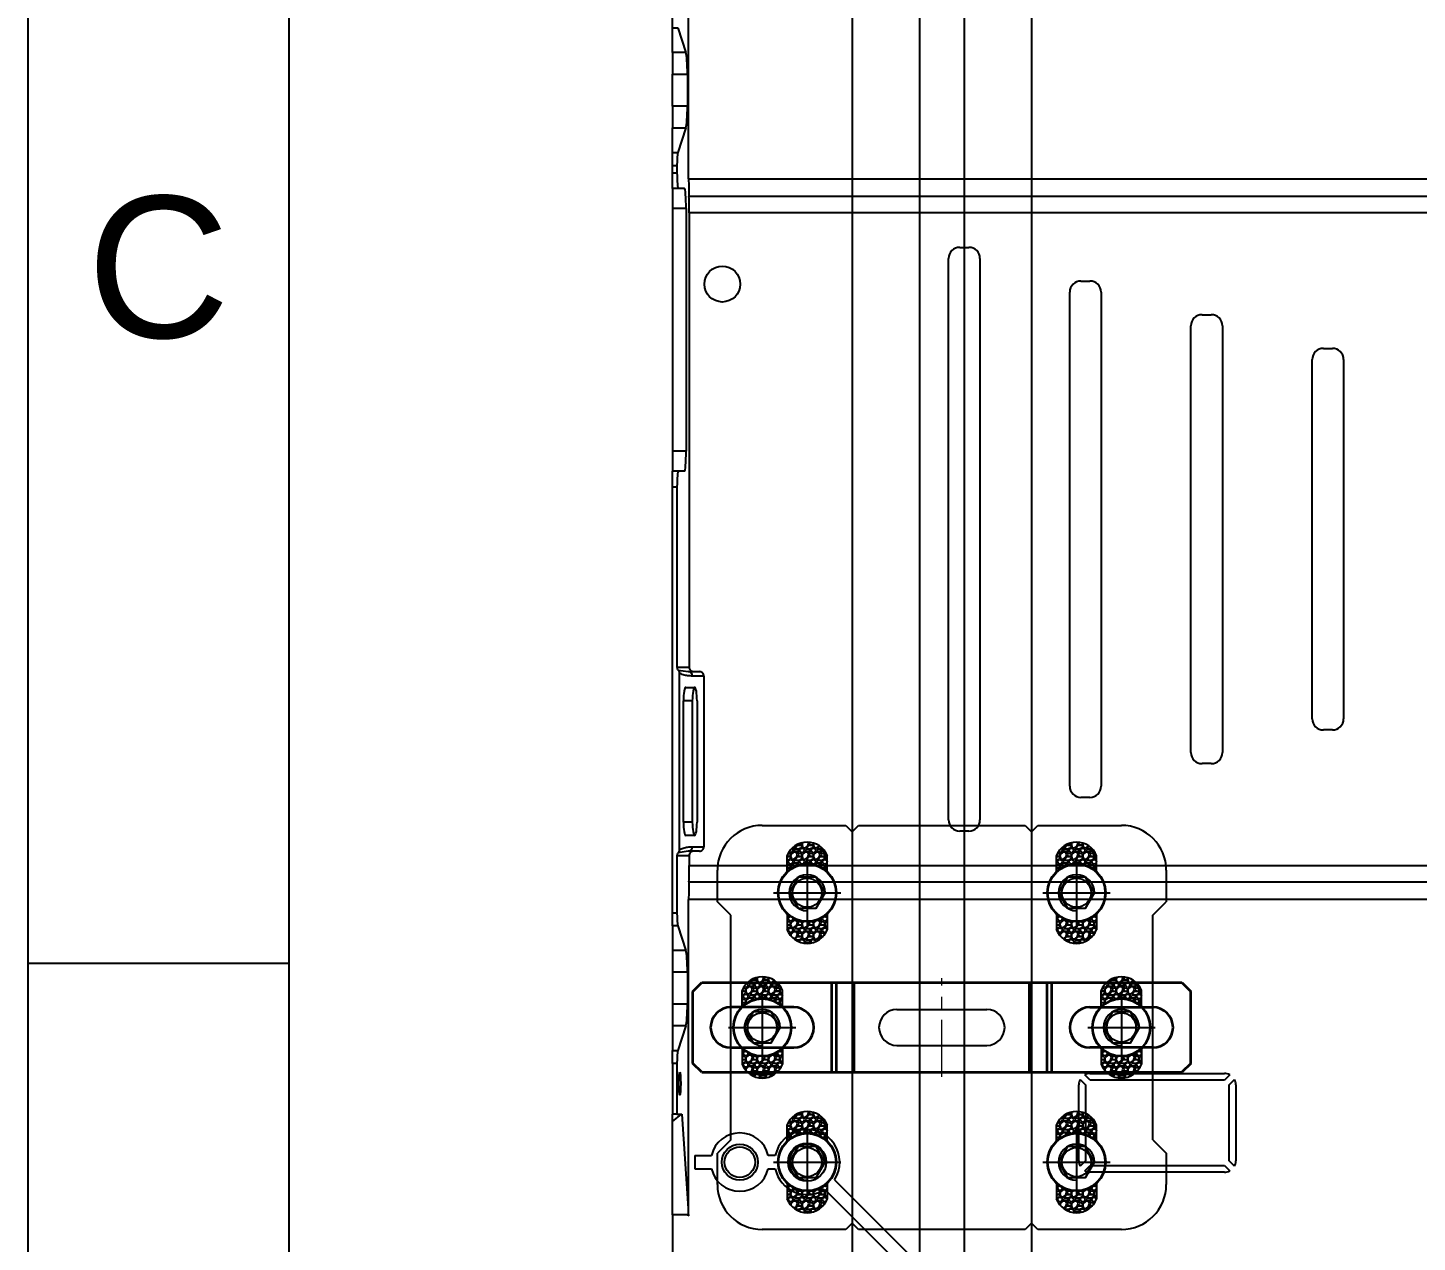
# Model space of a CAD drawing. Header units: millimetres. Extents: x 5415 to 11208, y 1449 to 3485.
# Drawn here: x 8356.8 to 8666.3, y 2404.9 to 2675.4 of the extents above; entities that cross this region are included whole.
import ezdxf
from ezdxf.enums import TextEntityAlignment as Align

# ---------------------------------------------------------------- set-up
doc = ezdxf.new("R2010")
doc.units = ezdxf.units.MM
doc.linetypes.add('CENTER', pattern=[50.8, 31.75, -6.35, 6.35, -6.35])
doc.linetypes.add('CENTERX2', pattern=[20.32, 12.7, -2.54, 2.54, -2.54])
doc.layers.add('CENTERLINE', color=1, linetype='CENTER')
doc.styles.get("Standard").update_dxf_attribs({"font": 'arial.ttf'})
pattern_1 = [(228.0127875, (-8098.26181, -2486.24897), (-20.3200000016, -22.8599999986), [0.34172144, -33.83048364]), (184.969741, (-8098.49041, -2486.50297), (30.479999988, 2.5400001447), [0.5864047, -58.0540489]), (132.510447, (-8099.07461, -2486.55377), (25.4000000107, -27.9399999902), [0.4134815, -40.9347228]), (267.273689, (-8100.06521, -2487.18877), (2.5400000053, 50.7999999997), [0.5340045, -52.8664374]), (292.8336542, (-8100.09061, -2487.72217), (-12.700000001, 30.4799999996), [0.5236337, -51.83980775]), (357.273689, (-8099.88741, -2488.20477), (-50.7999999997, 2.5400000053), [0.5340045, -52.8664374]), (37.6942405, (-8099.35401, -2488.23017), (-33.0199999985, -25.4000000019), [0.70619366, -69.9131153]), (72.2553284, (-8098.79521, -2487.79837), (17.7800000048, 55.8799999985), [0.6667195, -66.0052566]), (121.4295656, (-8098.59201, -2487.16337), (-20.3200000029, 33.0199999982), [0.535813, -53.0455457]), (175.2363583, (-8098.87141, -2486.70617), (27.9399999996, -2.5400000044), [0.6117133, -29.97393695]), (222.3974378, (-8099.48101, -2486.65537), (-30.479999999, -27.9400000011), [0.7910779, -78.3167725]), (138.8140748, (-8097.55061, -2487.21417), (-17.779999999, 15.240000001), [0.27000454, -26.7305658]), (171.4692344, (-8097.75381, -2487.03637), (33.0200000009, -5.0799999942), [0.513682, -50.854639]), (225, (-8098.2618, -2486.9602), (-4e-16, -2.54), [0.35920934, -3.2328931]), (203.1985905, (-8098.4396, -2486.65537), (12.7, 5.079999999), [0.1934413, -19.1506224]), (291.8014095, (-8098.6174, -2486.73157), (-2.54, 7.62), [0.2735656, -13.404753]), (30.9637565, (-8098.5158, -2486.98557), (7.62, 5.08), [0.44431966, -14.36629815]), (161.565051, (-8098.1348, -2486.757), (5.08, -2.54), [0.32128714, -7.7108981]), (16.3895403, (-8100.09061, -2486.73157), (25.4, 7.62), [0.450088, -44.5588267]), (70.346176, (-8099.65881, -2486.60457), (-10.160000001, -27.9399999997), [0.37759894, -37.3822157]), (293.1985905, (-8098.1348, -2486.24897), (-5.079999999, 12.7), [0.3868801, -18.9571836]), (343.6104597, (-8097.98241, -2486.60457), (-25.4000000005, 7.6199999982), [0.450088, -44.5588267]), (339.4439548, (-8100.0906, -2488.30637), (-12.7, 5.08), [0.4340352, -21.2677343]), (294.7751406, (-8099.68421, -2488.45877), (-12.700000015, 27.939999993), [0.3636721, -36.0035934]), (66.8014095, (-8098.1094, -2488.78897), (5.079999999, 12.7), [0.3868801, -18.9571836]), (17.3540246, (-8097.95701, -2488.43337), (-33.0199999993, -10.160000002), [0.42578274, -42.152376]), (69.4439548, (-8099.354, -2488.78897), (-5.08, -12.7), [0.2170176, -21.4847519]), (101.3099325, (-8098.2618, -2488.78897), (-2.54, 10.16), [0.1295146, -12.821995]), (165.9637565, (-8098.2872, -2488.662), (7.62, -2.54), [0.5236337, -9.9490546]), (186.009006, (-8098.79521, -2488.53497), (25.3999999999, 2.5400000013), [0.485267, -48.0413649]), (303.690068, (-8098.5158, -2487.2142), (-2.54, 5.08), [0.3663239, -8.79177636]), (353.1572266, (-8098.31261, -2487.51897), (43.1800000003, -5.0799999977), [0.63955676, -63.3160091]), (60.945396, (-8097.67761, -2487.59517), (-10.16, -17.78), [0.26150824, -25.8893923]), (90, (-8097.5506, -2487.3666), (-2.54, 2.54), [0.1524, -2.3876]), (120.2564372, (-8098.84601, -2488.45877), (10.1599999988, -17.7800000007), [0.35286696, -34.9339408]), (48.0127875, (-8099.02381, -2488.15397), (20.3200000017, 22.8599999985), [0.6834429, -33.4887622]), (0, (-8098.5666, -2487.646), (2.54, 2.54), [0.6604, -1.8796]), (325.3048465, (-8097.90621, -2487.64597), (25.4000000096, -17.7799999863), [0.40160956, -39.7593167]), (254.054604, (-8097.576, -2487.87457), (-2.54, -10.16), [0.3698291, -18.12165004]), (207.6459754, (-8097.67761, -2488.23017), (-48.2600000018, -25.3999999966), [0.6021451, -59.6124644]), (175.4260787, (-8098.21101, -2488.50957), (-33.02, 2.54), [0.63702946, -63.06584646])]
pattern_2 = [(228.0127875, (-8108.26181, -2516.24897), (-20.3200000016, -22.8599999986), [0.34172144, -33.83048364]), (184.969741, (-8108.49041, -2516.50297), (30.479999988, 2.5400001447), [0.5864047, -58.0540489]), (132.510447, (-8109.07461, -2516.55377), (25.4000000107, -27.9399999902), [0.4134815, -40.9347228]), (267.273689, (-8110.06521, -2517.18877), (2.5400000053, 50.7999999997), [0.5340045, -52.8664374]), (292.8336542, (-8110.09061, -2517.72217), (-12.700000001, 30.4799999996), [0.5236337, -51.83980775]), (357.273689, (-8109.88741, -2518.20477), (-50.7999999997, 2.5400000053), [0.5340045, -52.8664374]), (37.6942405, (-8109.35401, -2518.23017), (-33.0199999985, -25.4000000019), [0.70619366, -69.9131153]), (72.2553284, (-8108.79521, -2517.79837), (17.7800000048, 55.8799999985), [0.6667195, -66.0052566]), (121.4295656, (-8108.59201, -2517.16337), (-20.3200000029, 33.0199999982), [0.535813, -53.0455457]), (175.2363583, (-8108.87141, -2516.70617), (27.9399999996, -2.5400000044), [0.6117133, -29.97393695]), (222.3974378, (-8109.48101, -2516.65537), (-30.479999999, -27.9400000011), [0.7910779, -78.3167725]), (138.8140748, (-8107.55061, -2517.21417), (-17.779999999, 15.240000001), [0.27000454, -26.7305658]), (171.4692344, (-8107.75381, -2517.03637), (33.0200000009, -5.0799999942), [0.513682, -50.854639]), (225, (-8108.2618, -2516.9602), (-4e-16, -2.54), [0.35920934, -3.2328931]), (203.1985905, (-8108.4396, -2516.65537), (12.7, 5.079999999), [0.1934413, -19.1506224]), (291.8014095, (-8108.6174, -2516.73157), (-2.54, 7.62), [0.2735656, -13.404753]), (30.9637565, (-8108.5158, -2516.98557), (7.62, 5.08), [0.44431966, -14.36629815]), (161.565051, (-8108.1348, -2516.757), (5.08, -2.54), [0.32128714, -7.7108981]), (16.3895403, (-8110.09061, -2516.73157), (25.4, 7.62), [0.450088, -44.5588267]), (70.346176, (-8109.65881, -2516.60457), (-10.160000001, -27.9399999997), [0.37759894, -37.3822157]), (293.1985905, (-8108.1348, -2516.24897), (-5.079999999, 12.7), [0.3868801, -18.9571836]), (343.6104597, (-8107.98241, -2516.60457), (-25.4000000005, 7.6199999982), [0.450088, -44.5588267]), (339.4439548, (-8110.0906, -2518.30637), (-12.7, 5.08), [0.4340352, -21.2677343]), (294.7751406, (-8109.68421, -2518.45877), (-12.700000015, 27.939999993), [0.3636721, -36.0035934]), (66.8014095, (-8108.1094, -2518.78897), (5.079999999, 12.7), [0.3868801, -18.9571836]), (17.3540246, (-8107.95701, -2518.43337), (-33.0199999993, -10.160000002), [0.42578274, -42.152376]), (69.4439548, (-8109.354, -2518.78897), (-5.08, -12.7), [0.2170176, -21.4847519]), (101.3099325, (-8108.2618, -2518.78897), (-2.54, 10.16), [0.1295146, -12.821995]), (165.9637565, (-8108.2872, -2518.662), (7.62, -2.54), [0.5236337, -9.9490546]), (186.009006, (-8108.79521, -2518.53497), (25.3999999999, 2.5400000013), [0.485267, -48.0413649]), (303.690068, (-8108.5158, -2517.2142), (-2.54, 5.08), [0.3663239, -8.79177636]), (353.1572266, (-8108.31261, -2517.51897), (43.1800000003, -5.0799999977), [0.63955676, -63.3160091]), (60.945396, (-8107.67761, -2517.59517), (-10.16, -17.78), [0.26150824, -25.8893923]), (90, (-8107.5506, -2517.3666), (-2.54, 2.54), [0.1524, -2.3876]), (120.2564372, (-8108.84601, -2518.45877), (10.1599999988, -17.7800000007), [0.35286696, -34.9339408]), (48.0127875, (-8109.02381, -2518.15397), (20.3200000017, 22.8599999985), [0.6834429, -33.4887622]), (0, (-8108.5666, -2517.646), (2.54, 2.54), [0.6604, -1.8796]), (325.3048465, (-8107.90621, -2517.64597), (25.4000000096, -17.7799999863), [0.40160956, -39.7593167]), (254.054604, (-8107.576, -2517.87457), (-2.54, -10.16), [0.3698291, -18.12165004]), (207.6459754, (-8107.67761, -2518.23017), (-48.2600000018, -25.3999999966), [0.6021451, -59.6124644]), (175.4260787, (-8108.21101, -2518.50957), (-33.02, 2.54), [0.63702946, -63.06584646])]
pattern_3 = [(228.0127875, (-8098.26181, -2546.24897), (-20.3200000016, -22.8599999986), [0.34172144, -33.83048364]), (184.969741, (-8098.49041, -2546.50297), (30.479999988, 2.5400001447), [0.5864047, -58.0540489]), (132.510447, (-8099.07461, -2546.55377), (25.4000000107, -27.9399999902), [0.4134815, -40.9347228]), (267.273689, (-8100.06521, -2547.18877), (2.5400000053, 50.7999999997), [0.5340045, -52.8664374]), (292.8336542, (-8100.09061, -2547.72217), (-12.700000001, 30.4799999996), [0.5236337, -51.83980775]), (357.273689, (-8099.88741, -2548.20477), (-50.7999999997, 2.5400000053), [0.5340045, -52.8664374]), (37.6942405, (-8099.35401, -2548.23017), (-33.0199999985, -25.4000000019), [0.70619366, -69.9131153]), (72.2553284, (-8098.79521, -2547.79837), (17.7800000048, 55.8799999985), [0.6667195, -66.0052566]), (121.4295656, (-8098.59201, -2547.16337), (-20.3200000029, 33.0199999982), [0.535813, -53.0455457]), (175.2363583, (-8098.87141, -2546.70617), (27.9399999996, -2.5400000044), [0.6117133, -29.97393695]), (222.3974378, (-8099.48101, -2546.65537), (-30.479999999, -27.9400000011), [0.7910779, -78.3167725]), (138.8140748, (-8097.55061, -2547.21417), (-17.779999999, 15.240000001), [0.27000454, -26.7305658]), (171.4692344, (-8097.75381, -2547.03637), (33.0200000009, -5.0799999942), [0.513682, -50.854639]), (225, (-8098.2618, -2546.9602), (-4e-16, -2.54), [0.35920934, -3.2328931]), (203.1985905, (-8098.4396, -2546.65537), (12.7, 5.079999999), [0.1934413, -19.1506224]), (291.8014095, (-8098.6174, -2546.73157), (-2.54, 7.62), [0.2735656, -13.404753]), (30.9637565, (-8098.5158, -2546.98557), (7.62, 5.08), [0.44431966, -14.36629815]), (161.565051, (-8098.1348, -2546.757), (5.08, -2.54), [0.32128714, -7.7108981]), (16.3895403, (-8100.09061, -2546.73157), (25.4, 7.62), [0.450088, -44.5588267]), (70.346176, (-8099.65881, -2546.60457), (-10.160000001, -27.9399999997), [0.37759894, -37.3822157]), (293.1985905, (-8098.1348, -2546.24897), (-5.079999999, 12.7), [0.3868801, -18.9571836]), (343.6104597, (-8097.98241, -2546.60457), (-25.4000000005, 7.6199999982), [0.450088, -44.5588267]), (339.4439548, (-8100.0906, -2548.30637), (-12.7, 5.08), [0.4340352, -21.2677343]), (294.7751406, (-8099.68421, -2548.45877), (-12.700000015, 27.939999993), [0.3636721, -36.0035934]), (66.8014095, (-8098.1094, -2548.78897), (5.079999999, 12.7), [0.3868801, -18.9571836]), (17.3540246, (-8097.95701, -2548.43337), (-33.0199999993, -10.160000002), [0.42578274, -42.152376]), (69.4439548, (-8099.354, -2548.78897), (-5.08, -12.7), [0.2170176, -21.4847519]), (101.3099325, (-8098.2618, -2548.78897), (-2.54, 10.16), [0.1295146, -12.821995]), (165.9637565, (-8098.2872, -2548.662), (7.62, -2.54), [0.5236337, -9.9490546]), (186.009006, (-8098.79521, -2548.53497), (25.3999999999, 2.5400000013), [0.485267, -48.0413649]), (303.690068, (-8098.5158, -2547.2142), (-2.54, 5.08), [0.3663239, -8.79177636]), (353.1572266, (-8098.31261, -2547.51897), (43.1800000003, -5.0799999977), [0.63955676, -63.3160091]), (60.945396, (-8097.67761, -2547.59517), (-10.16, -17.78), [0.26150824, -25.8893923]), (90, (-8097.5506, -2547.3666), (-2.54, 2.54), [0.1524, -2.3876]), (120.2564372, (-8098.84601, -2548.45877), (10.1599999988, -17.7800000007), [0.35286696, -34.9339408]), (48.0127875, (-8099.02381, -2548.15397), (20.3200000017, 22.8599999985), [0.6834429, -33.4887622]), (0, (-8098.5666, -2547.646), (2.54, 2.54), [0.6604, -1.8796]), (325.3048465, (-8097.90621, -2547.64597), (25.4000000096, -17.7799999863), [0.40160956, -39.7593167]), (254.054604, (-8097.576, -2547.87457), (-2.54, -10.16), [0.3698291, -18.12165004]), (207.6459754, (-8097.67761, -2548.23017), (-48.2600000018, -25.3999999966), [0.6021451, -59.6124644]), (175.4260787, (-8098.21101, -2548.50957), (-33.02, 2.54), [0.63702946, -63.06584646])]
pattern_4 = [(228.0127875, (-8038.26181, -2546.24897), (-20.3200000016, -22.8599999986), [0.34172144, -33.83048364]), (184.969741, (-8038.49041, -2546.50297), (30.479999988, 2.5400001447), [0.5864047, -58.0540489]), (132.510447, (-8039.07461, -2546.55377), (25.4000000107, -27.9399999902), [0.4134815, -40.9347228]), (267.273689, (-8040.06521, -2547.18877), (2.5400000053, 50.7999999997), [0.5340045, -52.8664374]), (292.8336542, (-8040.09061, -2547.72217), (-12.700000001, 30.4799999996), [0.5236337, -51.83980775]), (357.273689, (-8039.88741, -2548.20477), (-50.7999999997, 2.5400000053), [0.5340045, -52.8664374]), (37.6942405, (-8039.35401, -2548.23017), (-33.0199999985, -25.4000000019), [0.70619366, -69.9131153]), (72.2553284, (-8038.79521, -2547.79837), (17.7800000048, 55.8799999985), [0.6667195, -66.0052566]), (121.4295656, (-8038.59201, -2547.16337), (-20.3200000029, 33.0199999982), [0.535813, -53.0455457]), (175.2363583, (-8038.87141, -2546.70617), (27.9399999996, -2.5400000044), [0.6117133, -29.97393695]), (222.3974378, (-8039.48101, -2546.65537), (-30.479999999, -27.9400000011), [0.7910779, -78.3167725]), (138.8140748, (-8037.55061, -2547.21417), (-17.779999999, 15.240000001), [0.27000454, -26.7305658]), (171.4692344, (-8037.75381, -2547.03637), (33.0200000009, -5.0799999942), [0.513682, -50.854639]), (225, (-8038.2618, -2546.9602), (-4e-16, -2.54), [0.35920934, -3.2328931]), (203.1985905, (-8038.4396, -2546.65537), (12.7, 5.079999999), [0.1934413, -19.1506224]), (291.8014095, (-8038.6174, -2546.73157), (-2.54, 7.62), [0.2735656, -13.404753]), (30.9637565, (-8038.5158, -2546.98557), (7.62, 5.08), [0.44431966, -14.36629815]), (161.565051, (-8038.1348, -2546.757), (5.08, -2.54), [0.32128714, -7.7108981]), (16.3895403, (-8040.09061, -2546.73157), (25.4, 7.62), [0.450088, -44.5588267]), (70.346176, (-8039.65881, -2546.60457), (-10.160000001, -27.9399999997), [0.37759894, -37.3822157]), (293.1985905, (-8038.1348, -2546.24897), (-5.079999999, 12.7), [0.3868801, -18.9571836]), (343.6104597, (-8037.98241, -2546.60457), (-25.4000000005, 7.6199999982), [0.450088, -44.5588267]), (339.4439548, (-8040.0906, -2548.30637), (-12.7, 5.08), [0.4340352, -21.2677343]), (294.7751406, (-8039.68421, -2548.45877), (-12.700000015, 27.939999993), [0.3636721, -36.0035934]), (66.8014095, (-8038.1094, -2548.78897), (5.079999999, 12.7), [0.3868801, -18.9571836]), (17.3540246, (-8037.95701, -2548.43337), (-33.0199999993, -10.160000002), [0.42578274, -42.152376]), (69.4439548, (-8039.354, -2548.78897), (-5.08, -12.7), [0.2170176, -21.4847519]), (101.3099325, (-8038.2618, -2548.78897), (-2.54, 10.16), [0.1295146, -12.821995]), (165.9637565, (-8038.2872, -2548.662), (7.62, -2.54), [0.5236337, -9.9490546]), (186.009006, (-8038.79521, -2548.53497), (25.3999999999, 2.5400000013), [0.485267, -48.0413649]), (303.690068, (-8038.5158, -2547.2142), (-2.54, 5.08), [0.3663239, -8.79177636]), (353.1572266, (-8038.31261, -2547.51897), (43.1800000003, -5.0799999977), [0.63955676, -63.3160091]), (60.945396, (-8037.67761, -2547.59517), (-10.16, -17.78), [0.26150824, -25.8893923]), (90, (-8037.5506, -2547.3666), (-2.54, 2.54), [0.1524, -2.3876]), (120.2564372, (-8038.84601, -2548.45877), (10.1599999988, -17.7800000007), [0.35286696, -34.9339408]), (48.0127875, (-8039.02381, -2548.15397), (20.3200000017, 22.8599999985), [0.6834429, -33.4887622]), (0, (-8038.5666, -2547.646), (2.54, 2.54), [0.6604, -1.8796]), (325.3048465, (-8037.90621, -2547.64597), (25.4000000096, -17.7799999863), [0.40160956, -39.7593167]), (254.054604, (-8037.576, -2547.87457), (-2.54, -10.16), [0.3698291, -18.12165004]), (207.6459754, (-8037.67761, -2548.23017), (-48.2600000018, -25.3999999966), [0.6021451, -59.6124644]), (175.4260787, (-8038.21101, -2548.50957), (-33.02, 2.54), [0.63702946, -63.06584646])]
pattern_5 = [(228.0127875, (-8028.26181, -2516.24897), (-20.3200000016, -22.8599999986), [0.34172144, -33.83048364]), (184.969741, (-8028.49041, -2516.50297), (30.479999988, 2.5400001447), [0.5864047, -58.0540489]), (132.510447, (-8029.07461, -2516.55377), (25.4000000107, -27.9399999902), [0.4134815, -40.9347228]), (267.273689, (-8030.06521, -2517.18877), (2.5400000053, 50.7999999997), [0.5340045, -52.8664374]), (292.8336542, (-8030.09061, -2517.72217), (-12.700000001, 30.4799999996), [0.5236337, -51.83980775]), (357.273689, (-8029.88741, -2518.20477), (-50.7999999997, 2.5400000053), [0.5340045, -52.8664374]), (37.6942405, (-8029.35401, -2518.23017), (-33.0199999985, -25.4000000019), [0.70619366, -69.9131153]), (72.2553284, (-8028.79521, -2517.79837), (17.7800000048, 55.8799999985), [0.6667195, -66.0052566]), (121.4295656, (-8028.59201, -2517.16337), (-20.3200000029, 33.0199999982), [0.535813, -53.0455457]), (175.2363583, (-8028.87141, -2516.70617), (27.9399999996, -2.5400000044), [0.6117133, -29.97393695]), (222.3974378, (-8029.48101, -2516.65537), (-30.479999999, -27.9400000011), [0.7910779, -78.3167725]), (138.8140748, (-8027.55061, -2517.21417), (-17.779999999, 15.240000001), [0.27000454, -26.7305658]), (171.4692344, (-8027.75381, -2517.03637), (33.0200000009, -5.0799999942), [0.513682, -50.854639]), (225, (-8028.2618, -2516.9602), (-4e-16, -2.54), [0.35920934, -3.2328931]), (203.1985905, (-8028.4396, -2516.65537), (12.7, 5.079999999), [0.1934413, -19.1506224]), (291.8014095, (-8028.6174, -2516.73157), (-2.54, 7.62), [0.2735656, -13.404753]), (30.9637565, (-8028.5158, -2516.98557), (7.62, 5.08), [0.44431966, -14.36629815]), (161.565051, (-8028.1348, -2516.757), (5.08, -2.54), [0.32128714, -7.7108981]), (16.3895403, (-8030.09061, -2516.73157), (25.4, 7.62), [0.450088, -44.5588267]), (70.346176, (-8029.65881, -2516.60457), (-10.160000001, -27.9399999997), [0.37759894, -37.3822157]), (293.1985905, (-8028.1348, -2516.24897), (-5.079999999, 12.7), [0.3868801, -18.9571836]), (343.6104597, (-8027.98241, -2516.60457), (-25.4000000005, 7.6199999982), [0.450088, -44.5588267]), (339.4439548, (-8030.0906, -2518.30637), (-12.7, 5.08), [0.4340352, -21.2677343]), (294.7751406, (-8029.68421, -2518.45877), (-12.700000015, 27.939999993), [0.3636721, -36.0035934]), (66.8014095, (-8028.1094, -2518.78897), (5.079999999, 12.7), [0.3868801, -18.9571836]), (17.3540246, (-8027.95701, -2518.43337), (-33.0199999993, -10.160000002), [0.42578274, -42.152376]), (69.4439548, (-8029.354, -2518.78897), (-5.08, -12.7), [0.2170176, -21.4847519]), (101.3099325, (-8028.2618, -2518.78897), (-2.54, 10.16), [0.1295146, -12.821995]), (165.9637565, (-8028.2872, -2518.662), (7.62, -2.54), [0.5236337, -9.9490546]), (186.009006, (-8028.79521, -2518.53497), (25.3999999999, 2.5400000013), [0.485267, -48.0413649]), (303.690068, (-8028.5158, -2517.2142), (-2.54, 5.08), [0.3663239, -8.79177636]), (353.1572266, (-8028.31261, -2517.51897), (43.1800000003, -5.0799999977), [0.63955676, -63.3160091]), (60.945396, (-8027.67761, -2517.59517), (-10.16, -17.78), [0.26150824, -25.8893923]), (90, (-8027.5506, -2517.3666), (-2.54, 2.54), [0.1524, -2.3876]), (120.2564372, (-8028.84601, -2518.45877), (10.1599999988, -17.7800000007), [0.35286696, -34.9339408]), (48.0127875, (-8029.02381, -2518.15397), (20.3200000017, 22.8599999985), [0.6834429, -33.4887622]), (0, (-8028.5666, -2517.646), (2.54, 2.54), [0.6604, -1.8796]), (325.3048465, (-8027.90621, -2517.64597), (25.4000000096, -17.7799999863), [0.40160956, -39.7593167]), (254.054604, (-8027.576, -2517.87457), (-2.54, -10.16), [0.3698291, -18.12165004]), (207.6459754, (-8027.67761, -2518.23017), (-48.2600000018, -25.3999999966), [0.6021451, -59.6124644]), (175.4260787, (-8028.21101, -2518.50957), (-33.02, 2.54), [0.63702946, -63.06584646])]
pattern_6 = [(228.0127875, (-8038.26181, -2486.24897), (-20.3200000016, -22.8599999986), [0.34172144, -33.83048364]), (184.969741, (-8038.49041, -2486.50297), (30.479999988, 2.5400001447), [0.5864047, -58.0540489]), (132.510447, (-8039.07461, -2486.55377), (25.4000000107, -27.9399999902), [0.4134815, -40.9347228]), (267.273689, (-8040.06521, -2487.18877), (2.5400000053, 50.7999999997), [0.5340045, -52.8664374]), (292.8336542, (-8040.09061, -2487.72217), (-12.700000001, 30.4799999996), [0.5236337, -51.83980775]), (357.273689, (-8039.88741, -2488.20477), (-50.7999999997, 2.5400000053), [0.5340045, -52.8664374]), (37.6942405, (-8039.35401, -2488.23017), (-33.0199999985, -25.4000000019), [0.70619366, -69.9131153]), (72.2553284, (-8038.79521, -2487.79837), (17.7800000048, 55.8799999985), [0.6667195, -66.0052566]), (121.4295656, (-8038.59201, -2487.16337), (-20.3200000029, 33.0199999982), [0.535813, -53.0455457]), (175.2363583, (-8038.87141, -2486.70617), (27.9399999996, -2.5400000044), [0.6117133, -29.97393695]), (222.3974378, (-8039.48101, -2486.65537), (-30.479999999, -27.9400000011), [0.7910779, -78.3167725]), (138.8140748, (-8037.55061, -2487.21417), (-17.779999999, 15.240000001), [0.27000454, -26.7305658]), (171.4692344, (-8037.75381, -2487.03637), (33.0200000009, -5.0799999942), [0.513682, -50.854639]), (225, (-8038.2618, -2486.9602), (-4e-16, -2.54), [0.35920934, -3.2328931]), (203.1985905, (-8038.4396, -2486.65537), (12.7, 5.079999999), [0.1934413, -19.1506224]), (291.8014095, (-8038.6174, -2486.73157), (-2.54, 7.62), [0.2735656, -13.404753]), (30.9637565, (-8038.5158, -2486.98557), (7.62, 5.08), [0.44431966, -14.36629815]), (161.565051, (-8038.1348, -2486.757), (5.08, -2.54), [0.32128714, -7.7108981]), (16.3895403, (-8040.09061, -2486.73157), (25.4, 7.62), [0.450088, -44.5588267]), (70.346176, (-8039.65881, -2486.60457), (-10.160000001, -27.9399999997), [0.37759894, -37.3822157]), (293.1985905, (-8038.1348, -2486.24897), (-5.079999999, 12.7), [0.3868801, -18.9571836]), (343.6104597, (-8037.98241, -2486.60457), (-25.4000000005, 7.6199999982), [0.450088, -44.5588267]), (339.4439548, (-8040.0906, -2488.30637), (-12.7, 5.08), [0.4340352, -21.2677343]), (294.7751406, (-8039.68421, -2488.45877), (-12.700000015, 27.939999993), [0.3636721, -36.0035934]), (66.8014095, (-8038.1094, -2488.78897), (5.079999999, 12.7), [0.3868801, -18.9571836]), (17.3540246, (-8037.95701, -2488.43337), (-33.0199999993, -10.160000002), [0.42578274, -42.152376]), (69.4439548, (-8039.354, -2488.78897), (-5.08, -12.7), [0.2170176, -21.4847519]), (101.3099325, (-8038.2618, -2488.78897), (-2.54, 10.16), [0.1295146, -12.821995]), (165.9637565, (-8038.2872, -2488.662), (7.62, -2.54), [0.5236337, -9.9490546]), (186.009006, (-8038.79521, -2488.53497), (25.3999999999, 2.5400000013), [0.485267, -48.0413649]), (303.690068, (-8038.5158, -2487.2142), (-2.54, 5.08), [0.3663239, -8.79177636]), (353.1572266, (-8038.31261, -2487.51897), (43.1800000003, -5.0799999977), [0.63955676, -63.3160091]), (60.945396, (-8037.67761, -2487.59517), (-10.16, -17.78), [0.26150824, -25.8893923]), (90, (-8037.5506, -2487.3666), (-2.54, 2.54), [0.1524, -2.3876]), (120.2564372, (-8038.84601, -2488.45877), (10.1599999988, -17.7800000007), [0.35286696, -34.9339408]), (48.0127875, (-8039.02381, -2488.15397), (20.3200000017, 22.8599999985), [0.6834429, -33.4887622]), (0, (-8038.5666, -2487.646), (2.54, 2.54), [0.6604, -1.8796]), (325.3048465, (-8037.90621, -2487.64597), (25.4000000096, -17.7799999863), [0.40160956, -39.7593167]), (254.054604, (-8037.576, -2487.87457), (-2.54, -10.16), [0.3698291, -18.12165004]), (207.6459754, (-8037.67761, -2488.23017), (-48.2600000018, -25.3999999966), [0.6021451, -59.6124644]), (175.4260787, (-8038.21101, -2488.50957), (-33.02, 2.54), [0.63702946, -63.06584646])]

# ---------------------------------------------------------------- blocks, each defined once
blk = doc.blocks.new('A$Cb9a4f6fb')
for p, q in [((24.24, 1672.73), (24.24, 24.24)), ((72.73, 1624.24), (72.73, 72.73)), ((72.73, 848.48), (24.24, 848.48))]:
    blk.add_line(p, q)
blk.add_text('C', height=26.29).set_placement((48.48, 977.78), align=Align.MIDDLE)
at = {"color": 4, "flags": 1}
for tag, p in [('MATERIAL', (1858.59, 157.58)), ('DESIGNED', (1802.02, 92.93))]:
    blk.add_attdef(tag, text='', height=16.16, dxfattribs=at).set_placement(p, align=Align.MIDDLE)
blk = doc.blocks.new('A$C67882ec4')
at = {"true_color": 0x939598}
h = blk.add_hatch(dxfattribs=at)
h.set_pattern_fill('GRAVEL', color=252, scale=0.1)
h.set_pattern_definition(pattern_1)
h.paths.add_polyline_path([(24.49, 79.49), (24.49, 83.2, 0.684471), (15.51, 83.2), (15.51, 79.49, -0.414214)])
h = blk.add_hatch(dxfattribs=at)
h.set_pattern_fill('GRAVEL', color=252, scale=0.1)
h.set_pattern_definition(pattern_6)
h.paths.add_polyline_path([(84.49, 79.49), (84.49, 83.2, 0.684471), (75.51, 83.2), (75.51, 79.49, -0.414214)])
h = blk.add_hatch(dxfattribs=at)
h.set_pattern_fill('GRAVEL', color=252, scale=0.1)
h.set_pattern_definition(pattern_1)
h.paths.add_polyline_path([(24.49, 70.51), (24.49, 66.8, -0.684471), (15.51, 66.8), (15.51, 70.51, 0.414214)])
h = blk.add_hatch(dxfattribs=at)
h.set_pattern_fill('GRAVEL', color=252, scale=0.1)
h.set_pattern_definition(pattern_6)
h.paths.add_polyline_path([(84.49, 70.51), (84.49, 66.8, -0.684471), (75.51, 66.8), (75.51, 70.51, 0.414214)])
h = blk.add_hatch(dxfattribs=at)
h.set_pattern_fill('GRAVEL', color=252, scale=0.1)
h.set_pattern_definition(pattern_2)
h.paths.add_polyline_path([(14.49, 49.49), (14.49, 53.2, 0.684471), (5.51, 53.2), (5.51, 49.49, -0.414214)])
h = blk.add_hatch(dxfattribs=at)
h.set_pattern_fill('GRAVEL', color=252, scale=0.1)
h.set_pattern_definition(pattern_5)
h.paths.add_polyline_path([(94.49, 49.49), (94.49, 53.2, 0.684471), (85.51, 53.2), (85.51, 49.49, -0.414214)])
h = blk.add_hatch(dxfattribs=at)
h.set_pattern_fill('GRAVEL', color=252, scale=0.1)
h.set_pattern_definition(pattern_2)
h.paths.add_polyline_path([(14.49, 40.51), (14.49, 36.8, -0.684471), (5.51, 36.8), (5.51, 40.51, 0.414214)])
h = blk.add_hatch(dxfattribs=at)
h.set_pattern_fill('GRAVEL', color=252, scale=0.1)
h.set_pattern_definition(pattern_5)
h.paths.add_polyline_path([(94.49, 40.51), (94.49, 36.8, -0.684471), (85.51, 36.8), (85.51, 40.51, 0.414214)])
h = blk.add_hatch(dxfattribs=at)
h.set_pattern_fill('GRAVEL', color=252, scale=0.1)
h.set_pattern_definition(pattern_3)
h.paths.add_polyline_path([(24.49, 19.49), (24.49, 23.2, 0.684471), (15.51, 23.2), (15.51, 19.49, -0.414214)])
h = blk.add_hatch(dxfattribs=at)
h.set_pattern_fill('GRAVEL', color=252, scale=0.1)
h.set_pattern_definition(pattern_4)
h.paths.add_polyline_path([(84.49, 19.49), (84.49, 23.2, 0.684471), (75.51, 23.2), (75.51, 19.49, -0.414214)])
h = blk.add_hatch(dxfattribs=at)
h.set_pattern_fill('GRAVEL', color=252, scale=0.1)
h.set_pattern_definition(pattern_3)
h.paths.add_polyline_path([(24.49, 10.51), (24.49, 6.8, -0.684471), (15.51, 6.8), (15.51, 10.51, 0.414214)])
h = blk.add_hatch(dxfattribs=at)
h.set_pattern_fill('GRAVEL', color=252, scale=0.1)
h.set_pattern_definition(pattern_4)
h.paths.add_polyline_path([(84.49, 10.51), (84.49, 6.8, -0.684471), (75.51, 6.8), (75.51, 10.51, 0.414214)])
for p, q in [((10, 90), (28.59, 90)), ((28.59, 90), (30, 88.59)), ((30, 88.59), (31.41, 90)), ((31.41, 90), (68.59, 90)), ((68.59, 90), (70, 88.59)), ((70, 88.59), (71.41, 90)), ((71.37, 90), (71.37, 90)), ((71.41, 90), (90, 90)), ((0, 73), (0, 80)), ((100, 80), (100, 73)), ((3, 70), (0, 73)), ((97, 70), (100, 73)), ((3, 20), (3, 70)), ((97, 20), (97, 70)), ((40, 49), (60, 49)), ((40, 41), (60, 41)), ((3, 20), (0, 17)), ((97, 20), (100, 17)), ((0, 10), (0, 17)), ((100, 17), (100, 10)), ((28.59, 0), (10, 0)), ((30, 1.41), (28.59, 0)), ((31.41, 0), (30, 1.41)), ((68.59, 0), (31.41, 0)), ((70, 1.41), (68.59, 0)), ((71.41, 0), (70, 1.41)), ((90, 0), (71.41, 0))]:
    blk.add_line(p, q)
at = {"color": 252, "true_color": 0x939598}
for p, q in [((15.51, 79.49), (15.51, 83.2)), ((24.49, 79.49), (24.49, 83.2)), ((75.51, 79.49), (75.51, 83.2)), ((84.49, 79.49), (84.49, 83.2)), ((15.51, 70.51), (15.51, 66.8)), ((24.49, 70.51), (24.49, 66.8)), ((75.51, 70.51), (75.51, 66.8)), ((84.49, 70.51), (84.49, 66.8)), ((5.51, 49.49), (5.51, 53.2)), ((14.49, 49.49), (14.49, 53.2)), ((85.51, 49.49), (85.51, 53.2)), ((94.49, 49.49), (94.49, 53.2)), ((5.51, 40.51), (5.51, 36.8)), ((14.49, 40.51), (14.49, 36.8)), ((85.51, 40.51), (85.51, 36.8)), ((94.49, 40.51), (94.49, 36.8)), ((15.51, 19.49), (15.51, 23.2)), ((24.49, 19.49), (24.49, 23.2)), ((75.51, 19.49), (75.51, 23.2)), ((84.49, 19.49), (84.49, 23.2)), ((15.51, 10.51), (15.51, 6.8)), ((24.49, 10.51), (24.49, 6.8)), ((75.51, 10.51), (75.51, 6.8)), ((84.49, 10.51), (84.49, 6.8))]:
    blk.add_line(p, q, dxfattribs=at)
at = {"color": 1, "linetype": 'CENTER'}
for p, q in [((20, 82.5), (20, 67.5)), ((80, 82.5), (80, 67.5)), ((12.5, 75), (27.5, 75)), ((72.5, 75), (87.5, 75)), ((10, 52.5), (10, 37.5)), ((90, 52.5), (90, 37.5)), ((2.5, 45), (17.5, 45)), ((82.5, 45), (97.5, 45)), ((20, 22.5), (20, 7.5)), ((80, 22.5), (80, 7.5)), ((12.5, 15), (27.5, 15)), ((72.5, 15), (87.5, 15))]:
    blk.add_line(p, q, dxfattribs=at)
for centre, radius in [((20, 75), 6.35), ((80, 75), 6.35), ((20, 75), 3.25), ((80, 75), 3.25), ((10, 45), 6.35), ((90, 45), 6.35), ((10, 45), 3.25), ((90, 45), 3.25), ((20, 15), 6.35), ((80, 15), 6.35), ((20, 15), 3.25), ((80, 15), 3.25)]:
    blk.add_circle(centre, radius)
for centre, radius, start, end in [((10, 80), 10, 90, 180), ((90, 80), 10, 0, 90), ((40, 45), 4, 90, 270), ((60, 45), 4, 270, 90), ((10, 10), 10, 180, 270), ((90, 10), 10, 270, 0)]:
    blk.add_arc(centre, radius, start, end)
at = {"color": 252, "true_color": 0x939598}
for centre, start, end in [((20, 81.46), 21.219, 158.781), ((80, 81.46), 21.219, 158.781), ((20, 68.54), 201.219, 338.781), ((80, 68.54), 201.219, 338.781), ((10, 51.46), 21.219, 158.781), ((90, 51.46), 21.219, 158.781), ((10, 38.54), 201.219, 338.781), ((90, 38.54), 201.219, 338.781), ((20, 21.46), 21.219, 158.781), ((80, 21.46), 21.219, 158.781), ((20, 8.54), 201.219, 338.781), ((80, 8.54), 201.219, 338.781)]:
    blk.add_arc(centre, 4.82, start, end, dxfattribs=at)
at = {"color": 2}
for centre in [(20, 75), (80, 75), (10, 45), (90, 45), (20, 15), (80, 15)]:
    blk.add_arc(centre, 4, 360, 270, dxfattribs=at)
blk = doc.blocks.new('A$Cde8478a5')
at = {"color": 3, "linetype": 'Continuous', "lineweight": 35}
for p, q in [((0, 19), (2, 21)), ((0, 3), (0, 19)), ((2, 21), (31, 21)), ((31, 1), (31, 21)), ((31, 21), (32, 21)), ((32, 1), (32, 21)), ((32, 21), (36, 21)), ((36, 1), (36, 21)), ((36, 21), (75, 21)), ((75, 1), (75, 21)), ((75, 21), (79, 21)), ((79, 1), (79, 21)), ((79, 21), (80, 21)), ((80, 1), (80, 21)), ((80, 21), (109, 21)), ((109, 21), (111, 19)), ((111, 3), (111, 19)), ((22.5, 15.5), (8.5, 15.5)), ((88.5, 15.5), (102.5, 15.5)), ((8.5, 6.5), (22.5, 6.5)), ((102.5, 6.5), (88.5, 6.5)), ((2, 1), (0, 3)), ((2, 1), (31, 1)), ((31, 1), (32, 1)), ((32, 1), (36, 1)), ((36, 1), (75, 1)), ((75, 1), (79, 1)), ((79, 1), (80, 1)), ((80, 1), (109, 1)), ((111, 3), (109, 1))]:
    blk.add_line(p, q, dxfattribs=at)
for centre, start, end in [((8.5, 11), 90, 270), ((22.5, 11), 270, 90), ((88.5, 11), 90, 270), ((102.5, 11), 270, 90)]:
    blk.add_arc(centre, 4.5, start, end, dxfattribs=at)
at = {"layer": 'CENTERLINE', "color": 3, "linetype": 'CENTERX2', "lineweight": 18}
blk.add_line((55.5, 0), (55.5, 22), dxfattribs=at)
blk = doc.blocks.new('A$C17d2b8c8')
at = {"color": 30, "true_color": 0xf8991e}
blk.add_lwpolyline([(4.5, 9.96), (2.5, 6.5), (4.5, 3.04), (8.5, 3.04), (10.5, 6.5), (8.5, 9.96)], close=True, dxfattribs=at)
blk.add_circle((6.5, 6.5), 6.5, dxfattribs=at)
blk = doc.blocks.new('A$C9e253af8')
for name, p in [('A$C67882ec4', (5.5, 0)), ('A$C17d2b8c8', (19, 68.5)), ('A$C17d2b8c8', (79, 68.5)), ('A$Cde8478a5', (0, 34)), ('A$C17d2b8c8', (9, 38.5)), ('A$C17d2b8c8', (89, 38.5)), ('A$C17d2b8c8', (19, 8.5)), ('A$C17d2b8c8', (79, 8.5))]:
    blk.add_blockref(name, p)

msp = doc.modelspace()

# ---------------------------------------------------------------- linework, layer by layer
for p, q in [((8540.44341, 3171.8495), (8540.44341, 2285.73191)), ((8555.44341, 3171.8495), (8555.44341, 2285.73191)), ((8565.44341, 3171.8495), (8565.44341, 2285.73191)), ((8580.44341, 3171.8495), (8580.44341, 2285.73191))]:
    msp.add_line(p, q)
at = {"color": 7, "linetype": 'Continuous', "lineweight": 25}
for p, q in [((8504.04182, 2641.72734), (8504.04182, 2712.17028)), ((8500.44341, 2675.36372), (8500.44341, 2678.26149)), ((8500.44341, 2675.36372), (8501.63794, 2675.36372)), ((8500.44341, 2669.85185), (8500.44341, 2675.36372)), ((8501.63794, 2675.36372), (8503.43763, 2669.85185)), ((8503.43763, 2669.85185), (8500.44341, 2669.85185)), ((8500.44341, 2669.85185), (8500.44341, 2665.02222)), ((8500.44341, 2665.02222), (8503.76186, 2665.02222)), ((8500.44341, 2657.8968), (8500.44341, 2665.02222)), ((8503.76186, 2665.02222), (8503.76186, 2657.8968)), ((8503.76186, 2657.8968), (8500.44341, 2657.8968)), ((8500.44341, 2657.8968), (8500.44341, 2653.06717)), ((8500.44341, 2653.06717), (8503.43763, 2653.06717)), ((8500.44341, 2647.55531), (8500.44341, 2653.06717)), ((8503.43763, 2653.06717), (8501.63794, 2647.55531)), ((8500.44341, 2647.55531), (8501.63794, 2647.55531)), ((8500.44341, 2644.65753), (8500.44341, 2647.55531)), ((8500.44341, 2644.65753), (8501.44341, 2644.65753)), ((8500.44341, 2643.08451), (8500.44341, 2644.65753)), ((8501.44341, 2644.65753), (8501.44341, 2643.08451)), ((8500.44341, 2643.08451), (8501.44341, 2643.08451)), ((8500.44341, 2639.58451), (8500.44341, 2643.08451)), ((8504.04182, 2641.72734), (9096.84499, 2641.72734)), ((8503.08382, 2639.58451), (8500.44341, 2639.58451)), ((8500.44341, 2639.58451), (8500.44341, 2635.08451)), ((9096.77741, 2637.81368), (8504.10941, 2637.81368)), ((8503.47752, 2635.08451), (8500.44341, 2635.08451)), ((8500.44341, 2635.08451), (8500.44341, 2581.08451)), ((8503.47752, 2635.08451), (8503.47752, 2581.08451)), ((9096.71376, 2634.128), (8504.17305, 2634.128)), ((8504.17305, 2634.128), (8504.17305, 2532.95951)), ((8564.44341, 2626.45951), (8566.44341, 2626.45951)), ((8561.94341, 2498.95951), (8561.94341, 2623.95951)), ((8568.94341, 2623.95951), (8568.94341, 2498.95951)), ((8591.44341, 2618.95951), (8593.44341, 2618.95951)), ((8588.94341, 2506.45951), (8588.94341, 2616.45951)), ((8595.94341, 2616.45951), (8595.94341, 2506.45951)), ((8618.44341, 2611.45951), (8620.44341, 2611.45951)), ((8615.94341, 2513.95951), (8615.94341, 2608.95951)), ((8622.94341, 2608.95951), (8622.94341, 2513.95951)), ((8645.44341, 2603.95951), (8647.44341, 2603.95951)), ((8642.94341, 2521.45951), (8642.94341, 2601.45951)), ((8649.94341, 2601.45951), (8649.94341, 2521.45951)), ((8503.47752, 2581.08451), (8500.44341, 2581.08451)), ((8500.44341, 2581.08451), (8500.44341, 2576.58451)), ((8503.08382, 2576.58451), (8500.44341, 2576.58451)), ((8500.44341, 2573.08451), (8500.44341, 2576.58451)), ((8500.44341, 2573.08451), (8501.44341, 2573.08451)), ((8500.44341, 2478.26149), (8500.44341, 2573.08451)), ((8501.44341, 2573.08451), (8501.44341, 2532.95951)), ((8501.44341, 2532.95951), (8504.17305, 2532.95951)), ((8501.69052, 2532.30244), (8503.94339, 2531.95951)), ((8501.94341, 2531.63448), (8501.94341, 2492.28454)), ((8503.94339, 2531.95951), (8505.17687, 2531.95951)), ((8507.44481, 2530.95951), (8504.9282, 2530.95951)), ((8505.17687, 2531.95951), (8506.42938, 2531.95951)), ((8507.44481, 2530.95951), (8507.44481, 2492.95951)), ((8503.38148, 2528.45951), (8505.38606, 2528.45951)), ((8502.85854, 2498.45951), (8502.85854, 2525.45951)), ((8504.85854, 2525.45951), (8502.85854, 2525.45951)), ((8504.85854, 2525.45951), (8504.85854, 2498.45951)), ((8505.90899, 2525.45951), (8505.90899, 2498.45951)), ((8647.44341, 2518.95951), (8645.44341, 2518.95951)), ((8620.44341, 2511.45951), (8618.44341, 2511.45951)), ((8593.44341, 2503.95951), (8591.44341, 2503.95951)), ((8504.85854, 2498.45951), (8502.85854, 2498.45951)), ((8505.38606, 2495.45951), (8503.38148, 2495.45951)), ((8566.44341, 2496.45951), (8564.44341, 2496.45951)), ((8503.94339, 2491.95951), (8501.69052, 2491.61659)), ((8505.17687, 2491.95951), (8503.94339, 2491.95951)), ((8504.9282, 2492.95951), (8507.44481, 2492.95951)), ((8506.42938, 2491.95951), (8505.17687, 2491.95951)), ((8504.17305, 2490.95951), (8501.44341, 2490.95951)), ((8501.44341, 2490.95951), (8501.44341, 2478.26149)), ((8504.17305, 2490.95951), (8504.17305, 2488.79103)), ((8504.17305, 2488.79103), (9096.71376, 2488.79103)), ((8504.10941, 2485.10535), (9096.77741, 2485.10535)), ((8504.04182, 2410.74874), (8504.04182, 2481.19169)), ((9096.84499, 2481.19169), (8504.04182, 2481.19169)), ((8500.44341, 2478.26149), (8501.44341, 2478.26149)), ((8500.44341, 2475.36372), (8500.44341, 2478.26149)), ((8501.63794, 2475.36372), (8500.44341, 2475.36372)), ((8500.44341, 2475.36372), (8500.44341, 2469.85185)), ((8501.63794, 2475.36372), (8503.43763, 2469.85185)), ((8503.43763, 2469.85185), (8500.44341, 2469.85185)), ((8500.44341, 2469.85185), (8500.44341, 2465.02222)), ((8503.76186, 2465.02222), (8500.44341, 2465.02222)), ((8500.44341, 2465.02222), (8500.44341, 2457.8968)), ((8503.76186, 2465.02222), (8503.76186, 2457.8968)), ((8503.76186, 2457.8968), (8500.44341, 2457.8968)), ((8500.44341, 2457.8968), (8500.44341, 2453.06717)), ((8503.43763, 2453.06717), (8500.44341, 2453.06717)), ((8500.44341, 2453.06717), (8500.44341, 2447.55531)), ((8503.43763, 2453.06717), (8501.63794, 2447.55531)), ((8500.44341, 2447.55531), (8501.63794, 2447.55531)), ((8500.44341, 2444.65753), (8500.44341, 2447.55531)), ((8501.44341, 2444.65753), (8500.44341, 2444.65753)), ((8500.44341, 2444.65753), (8500.44341, 2433.35951)), ((8501.44341, 2444.65753), (8501.44341, 2433.35951)), ((8593.44341, 2442.45951), (8623.44341, 2442.45951)), ((8590.94341, 2422.95951), (8590.94341, 2439.95951)), ((8591.22673, 2441.11552), (8592.44341, 2439.89885)), ((8593.50407, 2440.95951), (8592.2874, 2442.17618)), ((8592.44341, 2439.89885), (8592.44341, 2423.02017)), ((8623.38275, 2440.95951), (8593.50407, 2440.95951)), ((8624.59942, 2442.17618), (8623.38275, 2440.95951)), ((8624.44341, 2439.89885), (8625.66008, 2441.11552)), ((8624.44341, 2423.02017), (8624.44341, 2439.89885)), ((8625.94341, 2439.95951), (8625.94341, 2422.95951)), ((8500.44341, 2431.79017), (8500.44341, 2433.35951)), ((8500.44341, 2431.79017), (8502.44341, 2433.35951)), ((8501.44341, 2433.35951), (8500.44341, 2433.35951)), ((8501.44341, 2433.35951), (8502.44341, 2433.35951)), ((8502.44341, 2433.35951), (8502.49327, 2433.35951)), ((8502.49327, 2433.35951), (8503.94341, 2412.3791)), ((8500.44341, 2410.95527), (8500.44341, 2431.79017)), ((8505.44341, 2424.20951), (8505.44341, 2421.20951)), ((8505.44341, 2424.20951), (8509.11885, 2424.20951)), ((8523.35028, 2424.20951), (8521.76796, 2424.20951)), ((8505.44341, 2421.20951), (8509.11885, 2421.20951)), ((8521.76796, 2421.20951), (8523.35028, 2421.20951)), ((8592.44341, 2423.02017), (8591.22673, 2421.8035)), ((8592.2874, 2420.74284), (8593.50407, 2421.95951)), ((8593.50407, 2421.95951), (8623.38275, 2421.95951)), ((8623.38275, 2421.95951), (8624.59942, 2420.74284)), ((8625.66008, 2421.8035), (8624.44341, 2423.02017)), ((8536.51967, 2418.75457), (8556.2528, 2399.02144)), ((8623.44341, 2420.45951), (8593.44341, 2420.45951)), ((8534.39835, 2416.63325), (8554.13148, 2396.90011)), ((8503.94341, 2412.3791), (8503.94341, 2410.95527)), ((8503.94341, 2411.39819), (8504.04182, 2410.74874)), ((8503.94341, 2410.95527), (8500.44341, 2410.95527)), ((8500.44341, 2410.95527), (8500.44341, 2397.40951)), ((8503.94341, 2410.74874), (8503.94341, 2410.95527)), ((8504.04182, 2410.74874), (8503.94341, 2410.74874))]:
    msp.add_line(p, q, dxfattribs=at)
for centre, radius in [((8511.54341, 2618.28451), 4), ((8515.44341, 2422.70951), 4.025), ((8530.44341, 2422.70951), 4.25), ((8515.44341, 2422.70951), 3.4)]:
    msp.add_circle(centre, radius, dxfattribs=at)
for centre, radius, start, end in [((8564.44341, 2623.95951), 2.5, 90, 180), ((8566.44341, 2623.95951), 2.5, 0, 90), ((8591.44341, 2616.45951), 2.5, 90, 180), ((8593.44341, 2616.45951), 2.5, 0, 90), ((8618.44341, 2608.95951), 2.5, 90, 180), ((8620.44341, 2608.95951), 2.5, 0, 90), ((8645.44341, 2601.45951), 2.5, 90, 180), ((8647.44341, 2601.45951), 2.5, 0, 90), ((8503.93574, 2530.96705), 0.99249, 359.5648082, 89.5580946), ((8645.44341, 2521.45951), 2.5, 180, 270), ((8647.44341, 2521.45951), 2.5, 270, 0), ((8618.44341, 2513.95951), 2.5, 180, 270), ((8620.44341, 2513.95951), 2.5, 270, 0), ((8591.44341, 2506.45951), 2.5, 180, 270), ((8593.44341, 2506.45951), 2.5, 270, 0), ((8564.44341, 2498.95951), 2.5, 180, 270), ((8566.44341, 2498.95951), 2.5, 270, 0), ((8503.93574, 2492.95197), 0.99249, 270.4419054, 0.4351918), ((8593.44341, 2439.95951), 2.5, 90, 117.5423969), ((8623.44341, 2439.95951), 2.5, 62.4576031, 90), ((8593.44341, 2439.95951), 2.5, 152.4576031, 180), ((8623.44341, 2439.95951), 2.5, 0, 27.5423969), ((8530.44341, 2422.70951), 7.25, 326.940544, 168.059456), ((8515.44341, 2422.70951), 6.5, 13.3423638, 166.6576362), ((8515.44341, 2422.70951), 6.5, 193.3423638, 346.6576362), ((8530.44341, 2422.70951), 7.25, 191.940544, 303.059456), ((8593.44341, 2422.95951), 2.5, 180, 207.5423969), ((8593.44341, 2422.95951), 2.5, 242.4576031, 270), ((8623.44341, 2422.95951), 2.5, 270, 297.5423969), ((8623.44341, 2422.95951), 2.5, 332.4576031, 0)]:
    msp.add_arc(centre, radius, start, end, dxfattribs=at)
for centre, major_axis, ratio, start_param, end_param in [((8503.32441, 2665.02222), (0, 5), 0.087488664, 4.71238898, 6.021385919), ((8503.32441, 2657.8968), (0, 5), 0.087488664, 3.403392041, 4.71238898), ((8501.70587, 2644.65753), (0, 3), 0.087488664, 0.261799388, 1.570796327), ((8501.74962, 2643.08451), (0, 3.5), 0.087488664, 1.570796327, 3.141592654), ((8504.94295, 2641.72734), (0, 10.3), 0.087488664, 1.570796327, 1.96055706), ((8503.08382, 2635.08451), (0, 4.5), 0.087488664, 4.71238898, 6.283185307), ((8503.32441, 2634.128), (0, 9.7), 0.087488664, 4.71238898, 5.102149713), ((8503.08382, 2581.08451), (0, 4.5), 0.087488664, 3.141592654, 4.71238898), ((8501.74962, 2573.08451), (0, 3.5), 0.087488664, 0, 1.570796327), ((8502.44723, 2532.95951), (-1.00382, 0), 0.996194698, 0, 0.716931686), ((8505.17687, 2532.95951), (-1.00382, 0), 0.996194698, 0, 1.570796327), ((8506.42938, 2530.95951), (1.01543, 0), 0.984807753, 0, 1.570796327), ((8503.38148, 2525.45951), (0, 3), 0.174311485, 0, 1.570796327), ((8505.38148, 2525.45951), (0, 3), 0.174311485, 0, 1.570796327), ((8505.38606, 2525.45951), (0, 3), 0.174311485, 4.71238898, 6.283185307), ((8503.38148, 2498.45951), (0, 3), 0.174311485, 1.570796327, 3.141592654), ((8505.38148, 2498.45951), (0, 3), 0.174311485, 1.570796327, 3.141592654), ((8505.38606, 2498.45951), (0, 3), 0.174311485, 3.141592654, 4.71238898), ((8505.17687, 2490.95951), (1.00382, 0), 0.996194698, 1.570796327, 3.141592654), ((8506.42938, 2492.95951), (-1.01543, 0), 0.984807753, 1.570796327, 3.141592654), ((8502.44723, 2490.95951), (1.00382, 0), 0.996194698, 2.424660981, 3.141592654), ((8503.32441, 2488.79103), (0, 9.7), 0.087488664, 4.322628248, 4.71238898), ((8504.94295, 2481.19169), (0, 10.3), 0.087488664, 1.181035594, 1.570796327), ((8501.70587, 2478.26149), (0, 3), 0.087488664, 1.570796327, 2.879793266), ((8503.32441, 2465.02222), (0, 5), 0.087488664, 4.71238898, 6.021385919), ((8503.32441, 2457.8968), (0, 5), 0.087488664, 3.403392041, 4.71238898), ((8501.70587, 2444.65753), (0, 3), 0.087488664, 0.261799388, 1.570796327)]:
    msp.add_ellipse(centre, major_axis=major_axis, ratio=ratio, start_param=start_param, end_param=end_param, dxfattribs=at)
msp.add_ellipse((8502.05583, 2440.20951), major_axis=(0, 2.5), ratio=0.087488664, dxfattribs=at)
for points, knots in [([(8501.69052, 2532.30244), (8501.74121, 2532.23519), (8501.8605, 2532.07694), (8501.93471, 2531.83775), (8501.94149, 2531.67938), (8501.94341, 2531.63448)], [0, 0, 0, 0, 0.346174077, 0.814648408, 1, 1, 1, 1]), ([(8504.9282, 2530.95951), (8504.55884, 2530.97538), (8503.84738, 2531.00595), (8502.85165, 2531.20899), (8502.22702, 2531.50162), (8501.94341, 2531.63448)], [0, 0, 0, 0, 0.370850116, 0.714339984, 1, 1, 1, 1]), ([(8501.94341, 2492.28454), (8501.93701, 2492.2005), (8501.92196, 2492.00259), (8501.8179, 2491.77482), (8501.71855, 2491.6514), (8501.69052, 2491.61659)], [0, 0, 0, 0, 0.346356328, 0.815594614, 1, 1, 1, 1]), ([(8501.94341, 2492.28454), (8502.22701, 2492.4174), (8502.85162, 2492.71001), (8503.84735, 2492.91309), (8504.55883, 2492.94365), (8504.9282, 2492.95951)], [0, 0, 0, 0, 0.285649393, 0.629133921, 1, 1, 1, 1])]:
    msp.add_open_spline(points, degree=3, knots=knots, dxfattribs=at)

# ---------------------------------------------------------------- block references
at = {"xscale": 1.2, "yscale": 1.2, "zscale": 1.2}
msp.add_blockref('A$Cb9a4f6fb', (8327.72559, 1448.77028), dxfattribs=at)
for name, p in [('A$C9e253af8', (8504.94341, 2407.70951)), ('A$C67882ec4', (8510.44341, 2407.70951))]:
    msp.add_blockref(name, p)

doc.saveas('drawing.dxf')
